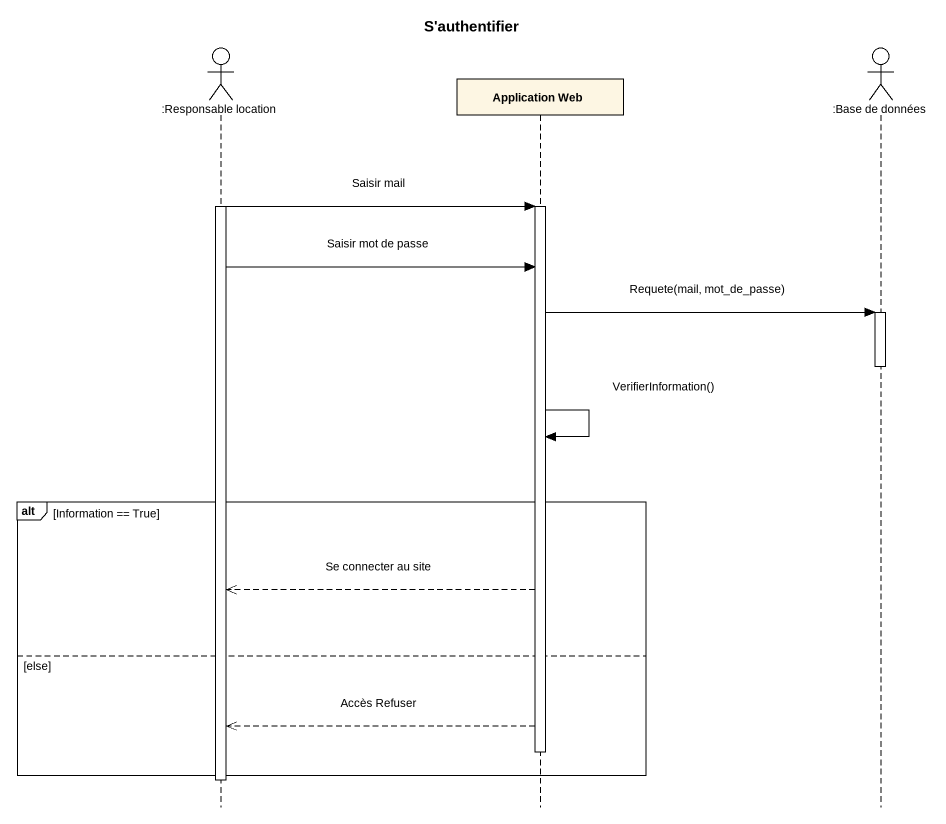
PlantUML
@startuml
title S'authentifier
hide footbox
actor ":Responsable location" as Responsable_location
participant "Application Web" as Application_Web
actor ":Base de données" as Base_de_données

activate Responsable_location
Responsable_location -> Application_Web : Saisir mail
activate Application_Web
Responsable_location -> Application_Web : Saisir mot de passe
Application_Web -> Base_de_données : Requete(mail, mot_de_passe)
activate Base_de_données
deactivate Base_de_données
Application_Web -> Application_Web : VerifierInformation()
alt Information == True
  Application_Web -->> Responsable_location : Se connecter au site
else else
  Application_Web -->> Responsable_location : Accès Refuser
  deactivate Application_Web
end
deactivate Responsable_location
@enduml
